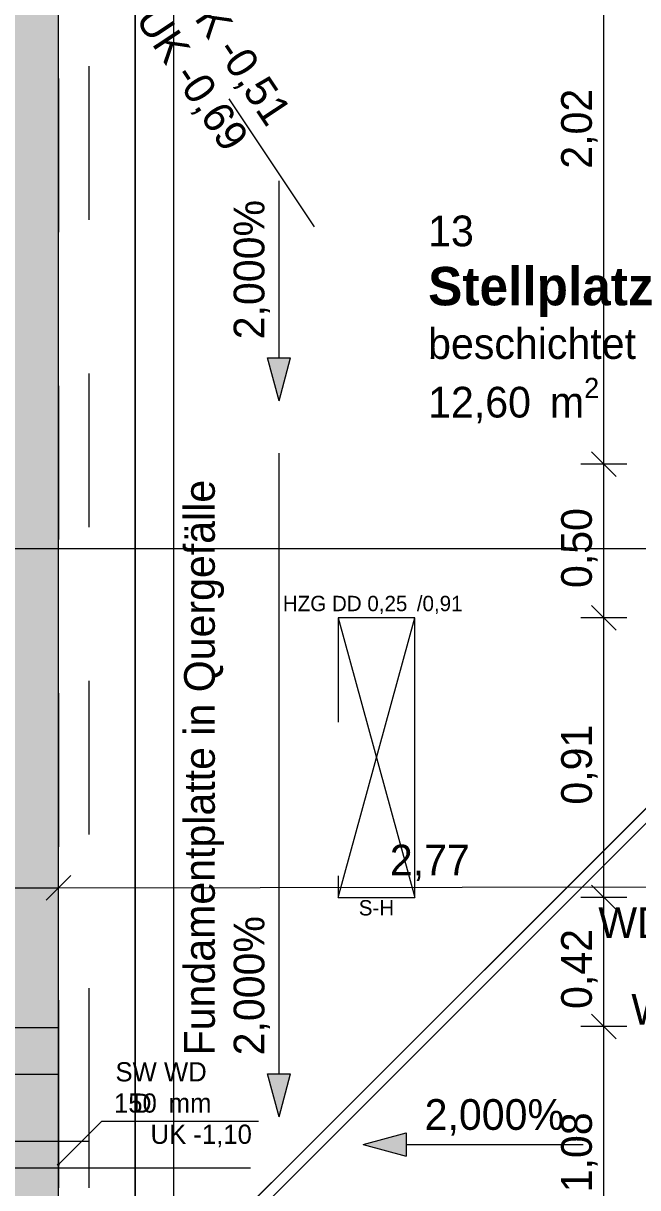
# Model space of a CAD drawing. Header units: metres. Extents: x -14 to 130, y -38 to 4.
# Drawn here: x 5.511 to 7.51, y -8.08 to -4.29 of the extents above; entities that cross this region are included whole.
import ezdxf

# ---------------------------------------------------------------- set-up
doc = ezdxf.new("R2010")
doc.units = ezdxf.units.M
doc.header["$MEASUREMENT"] = 0
for name, pattern in [('Schnittlinie', [0.006, 0.003, -0.0015, 0, -0.0015]), ('Strichlinie eng', [0.002, 0.0015, -0.0005]), ('Untersicht', [0.001, 0.0005, -0.0005])]:
    doc.linetypes.add(name, pattern=pattern)
for name, color, linetype in [('-1._KG PP_3_120 Wand Innen tragend', 7, 'Continuous'), ('-1._KG PP_3_220 Bodenaufbau', 7, 'Continuous'), ('-1._KG PP_3_270 Deckendurchbruchsymbol', 7, 'Continuous'), ('-1._KG PP_3_810 Raum', 7, 'Continuous'), ('-1._KG PP_3_815 Raumbegrenzung', 7, 'Continuous'), ('-1._KG PP_3_851 Marker Schnitt', 7, 'Continuous'), ('-1._KG PP_3_950 Polierplan Bemaßung', 7, 'Continuous'), ('-1._KG PP_3_Bemaßen_Sperrmaß 2D', 7, 'Continuous'), ('-1._KG PP_3_Gelände_Beschriftung Gelände', 7, 'Continuous'), ('-1._KG PP_3_Kataster Grenzpunkte_Grenzpunkt (GP) Hausecke_Kennzeichen', 7, 'Continuous'), ('-1._KG PP_3_Kataster Grundstücke_Grundstück', 7, 'Continuous')]:
    doc.layers.add(name, color=color, linetype=linetype)
doc.styles.add('ERSTELLTER_STIL_5', font='')
doc.styles.add('ERSTELLTER_STIL_9', font='')
doc.styles.get('ERSTELLTER_STIL_5').set_extended_font_data('Eurostile')
doc.styles.get('ERSTELLTER_STIL_9').set_extended_font_data('Eurostile', bold=True)
doc.linetypes.add('GAS', pattern='A,0,[1,415_260415_PP_VA_1_2 -1 KG1.Shx,S=0.186508,R=0,X=0,Y=0],-26.5,0', length=26.5)

msp = doc.modelspace()

# ---------------------------------------------------------------- hatches: boundary and pattern name
at = {"layer": '-1._KG PP_3_120 Wand Innen tragend', "linetype": 'Continuous', "lineweight": 13, "true_color": 0x3f7f02}
for points in [[(5.425, -3.705), (5.425, -7.56), (5.625, -7.56), (5.625, -3.705)], [(5.625, -7.71), (5.425, -7.71), (5.425, -7.93), (5.625, -7.93)]]:
    msp.add_hatch(color=76, dxfattribs=at).paths.add_polyline_path(points)
at = {"layer": '-1._KG PP_3_Gelände_Beschriftung Gelände', "linetype": 'Continuous', "lineweight": 0, "true_color": 0x060c00}
h = msp.add_hatch(color=98, dxfattribs=at)
h.paths.add_polyline_path([(0.6022, -0.6), (0.6319, -8.705), (5.625, -8.705), (5.625, -3.705), (8.725, -3.705), (8.725, -5.925), (8.925, -5.925), (8.925, -5.905), (9.105, -5.905), (9.105, -4.225), (10.725, -4.225), (10.725, -5.905), (10.905, -5.905), (10.905, -6.225), (12.425, -6.225), (12.425, -9.355), (15.32, -9.355), (15.32, -8.955), (18.3552, -8.955), (18.383, -0.6)])
h.paths.add_polyline_path([(1.4029, -0.8), (1.4029, -1.4), (0.8029, -1.4), (0.8029, -0.8)], flags=0)
h.paths.add_polyline_path([(17.5774, -2.893), (17.5774, -2.293), (18.1774, -2.293), (18.1774, -2.893)], flags=0)
at = {"layer": '-1._KG PP_3_Kataster Grenzpunkte_Grenzpunkt (GP) Hausecke_Kennzeichen', "linetype": 'Continuous', "lineweight": 0, "true_color": 0x000000}
for points in [[(6.343, -5.5186), (6.3805, -5.3787), (6.3055, -5.3787)], [(6.343, -7.8493), (6.3805, -7.7093), (6.3055, -7.7093)], [(6.6167, -7.9393), (6.7567, -7.9768), (6.7567, -7.9018)], [(5.6225, -8.005), (5.6227, -8.006), (5.6232, -8.0068), (5.624, -8.0073), (5.625, -8.0075), (5.626, -8.0073), (5.6268, -8.0068), (5.6273, -8.006), (5.6275, -8.005), (5.6273, -8.004), (5.6268, -8.0032), (5.626, -8.0027), (5.625, -8.0025), (5.624, -8.0027), (5.6232, -8.0032), (5.6227, -8.004)]]:
    msp.add_hatch(color=18, dxfattribs=at).paths.add_polyline_path(points)

# ---------------------------------------------------------------- linework, layer by layer
at = {"layer": '-1._KG PP_3_120 Wand Innen tragend', "color": 7, "linetype": 'Continuous', "lineweight": 18, "ltscale": 1000, "flags": 128}
for points in [[(5.625, -7.56), (5.625, -3.705)], [(5.625, -7.56), (5.425, -7.56)], [(5.425, -7.71), (5.625, -7.71)], [(5.625, -7.93), (5.625, -7.71)], [(5.625, -7.93), (5.425, -7.93)]]:
    msp.add_lwpolyline(points, dxfattribs=at)
at = {"layer": '-1._KG PP_3_120 Wand Innen tragend', "color": 16, "linetype": 'Continuous', "lineweight": 13, "ltscale": 1000, "true_color": 0x7e0000, "flags": 128}
for points in [[(5.625, -7.71), (5.625, -7.56)], [(5.625, -8.08), (5.625, -7.93)]]:
    msp.add_lwpolyline(points, dxfattribs=at)
at = {"layer": '-1._KG PP_3_220 Bodenaufbau', "color": 7, "linetype": 'Continuous', "lineweight": 13, "ltscale": 1000, "flags": 128}
for points in [[(5.625, -8.7573), (5.625, -3.705)], [(8.395, -5.9873), (5.625, -8.7573)], [(5.628, -8.7543), (8.395, -5.9873)]]:
    msp.add_lwpolyline(points, dxfattribs=at)
at = {"layer": '-1._KG PP_3_270 Deckendurchbruchsymbol', "color": 7, "linetype": 'Strichlinie eng', "lineweight": 13, "ltscale": 1000}
for p, q in [((6.535, -7.135), (6.785, -6.225)), ((6.535, -6.225), (6.785, -7.135))]:
    msp.add_line(p, q, dxfattribs=at)
at = {"layer": '-1._KG PP_3_270 Deckendurchbruchsymbol', "color": 7, "linetype": 'Strichlinie eng', "lineweight": 13, "ltscale": 1000, "flags": 128}
msp.add_lwpolyline([(6.785, -7.135), (6.785, -6.225), (6.535, -6.225), (6.535, -7.135)], close=True, dxfattribs=at)
at = {"layer": '-1._KG PP_3_810 Raum', "color": 5, "linetype": 'Continuous', "lineweight": 0, "ltscale": 1000, "flags": 128}
msp.add_lwpolyline([(8.395, -8.705), (8.395, -3.705), (5.875, -3.705), (5.875, -8.705)], close=True, dxfattribs=at)
at = {"layer": '-1._KG PP_3_815 Raumbegrenzung', "color": 5, "linetype": 'Continuous', "lineweight": 0, "ltscale": 1000, "flags": 128}
msp.add_lwpolyline([(5.875, -8.705), (5.875, -3.705), (8.395, -3.705), (8.395, -8.705)], close=True, dxfattribs=at)
at = {"layer": '-1._KG PP_3_851 Marker Schnitt', "color": 7, "linetype": 'Schnittlinie', "lineweight": 13, "ltscale": 1000}
msp.add_line((-2.85, -8.015), (14.6743, -8.015), dxfattribs=at)
at = {"layer": '-1._KG PP_3_Bemaßen_Sperrmaß 2D', "color": 5, "linetype": 'GAS', "lineweight": 0, "ltscale": 1000}
for p, q in [((6, 3), (6, -36)), ((-1.5, -6), (21, -6))]:
    msp.add_line(p, q, dxfattribs=at)
at = {"layer": '-1._KG PP_3_Gelände_Beschriftung Gelände', "color": 7, "linetype": 'Continuous', "lineweight": 13, "ltscale": 1000, "true_color": 0xf4f4f4, "flags": 128}
msp.add_lwpolyline([(0.6022, -0.6), (0.6319, -8.705), (5.625, -8.705), (5.625, -3.705), (8.725, -3.705), (8.725, -5.925), (8.925, -5.925), (8.925, -5.905), (9.105, -5.905), (9.105, -4.225), (10.725, -4.225), (10.725, -5.905), (10.905, -5.905), (10.905, -6.225), (12.425, -6.225), (12.425, -9.355), (15.32, -9.355), (15.32, -8.955), (18.3552, -8.955), (18.383, -0.6)], close=True, dxfattribs=at)
at = {"layer": '-1._KG PP_3_Gelände_Beschriftung Gelände', "color": 7, "linetype": 'Continuous', "lineweight": 18, "ltscale": 1000, "flags": 128}
for points in [[(5.225, -9.205), (8.725, -5.705)], [(8.725, -5.705), (5.225, -9.205)]]:
    msp.add_lwpolyline(points, dxfattribs=at)
at = {"layer": '-1._KG PP_3_Kataster Grenzpunkte_Grenzpunkt (GP) Hausecke_Kennzeichen', "color": 30, "linetype": 'Untersicht', "lineweight": 13, "ltscale": 1000, "true_color": 0xff6400}
msp.add_line((5.625, -3.704), (6.7062, -5.3263), dxfattribs=at)
at = {"layer": '-1._KG PP_3_Kataster Grenzpunkte_Grenzpunkt (GP) Hausecke_Kennzeichen', "color": 6, "linetype": 'Continuous', "lineweight": 13, "ltscale": 1000, "true_color": 0xfb02fe}
for p, q in [((7.3995, -5.725), (7.3995, -3.705)), ((7.3595, -5.685), (7.4395, -5.765)), ((7.4745, -5.725), (7.3245, -5.725)), ((7.3995, -6.225), (7.3995, -5.725)), ((7.3595, -6.185), (7.4395, -6.265)), ((7.4745, -6.225), (7.3245, -6.225)), ((7.3995, -7.135), (7.3995, -6.225)), ((5.6252, -7.1785), (5.625, -7.0285)), ((5.665, -7.0635), (5.5851, -7.1436)), ((5.4251, -7.1038), (5.6251, -7.1035)), ((5.6251, -7.1035), (8.395, -7.1001)), ((7.3595, -7.095), (7.4395, -7.175)), ((7.4745, -7.135), (7.3245, -7.135)), ((7.3995, -7.555), (7.3995, -7.135)), ((7.3595, -7.515), (7.4395, -7.595)), ((7.4745, -7.555), (7.3245, -7.555)), ((7.3995, -8.635), (7.3995, -7.555))]:
    msp.add_line(p, q, dxfattribs=at)
at = {"layer": '-1._KG PP_3_Kataster Grenzpunkte_Grenzpunkt (GP) Hausecke_Kennzeichen', "color": 7, "linetype": 'Continuous', "lineweight": 13, "ltscale": 1000}
for p, q in [((6.343, -5.3186), (6.343, -4.8024)), ((6.343, -5.3787), (6.343, -5.3186)), ((6.3055, -5.3787), (6.3805, -5.3787)), ((6.343, -5.5186), (6.3055, -5.3787)), ((6.343, -5.5186), (6.3805, -5.3787)), ((6.343, -7.6493), (6.343, -5.6887)), ((6.343, -7.7093), (6.343, -7.6493)), ((6.3055, -7.7093), (6.3805, -7.7093)), ((6.343, -7.8493), (6.3055, -7.7093)), ((6.343, -7.8493), (6.3805, -7.7093)), ((5.6268, -8.0032), (5.7664, -7.8636)), ((5.7664, -7.8636), (5.8664, -7.8636)), ((5.8664, -7.8636), (6.2764, -7.8636)), ((6.6167, -7.9393), (6.7567, -7.9018)), ((6.7567, -7.9018), (6.7567, -7.9768)), ((6.6167, -7.9393), (6.7567, -7.9768)), ((6.7567, -7.9393), (6.8167, -7.9393)), ((6.8167, -7.9393), (7.333, -7.9393))]:
    msp.add_line(p, q, dxfattribs=at)
msp.add_circle((5.625, -8.005), 0.0025, dxfattribs=at)
at = {"layer": '-1._KG PP_3_Kataster Grundstücke_Grundstück', "color": 30, "linetype": 'Untersicht', "lineweight": 13, "ltscale": 1000, "true_color": 0xff6400, "flags": 128}
for points in [[(6.86, -3.705), (5.625, -3.705), (5.625, -7.93)], [(6.86, -3.705), (5.625, -3.705), (5.625, -7.93)], [(6.86, -3.705), (5.625, -3.705), (5.625, -7.93)], [(5.725, -7.93), (5.725, -3.805)], [(5.625, -7.93), (5.625, -8.08)], [(5.725, -8.08), (5.725, -7.93)]]:
    msp.add_lwpolyline(points, dxfattribs=at)
at = {"layer": '-1._KG PP_3_Kataster Grundstücke_Grundstück', "color": 16, "linetype": 'Untersicht', "lineweight": 13, "ltscale": 1000, "true_color": 0x7e0000, "flags": 128}
msp.add_lwpolyline([(5.725, -7.93), (5.625, -7.93)], dxfattribs=at)

# ---------------------------------------------------------------- texts
at = {"layer": '-1._KG PP_3_270 Deckendurchbruchsymbol', "color": 1, "linetype": 'Continuous', "lineweight": 0, "char_height": 0.05, "style": 'ERSTELLTER_STIL_5'}
for s, insert, attachment_point in [('\\A1;{\\pqc;\\pt0;\\fEurostile|b0|i0|c0|p0;\\W1.000000;HZG DD 0,25\\fEurostile|b0|i0|c0|p0;\\W1.000000;\\A1{\\H.66x;\\S^  ;}\\fEurostile|b0|i0|c0|p0;\\W1.000000; /0,91\\fEurostile|b0|i0|c0|p0;\\W1.000000;\\A1{\\H.66x;\\S^  ;}\\fEurostile|b0|i0|c0|p0;\\W1.000000;\\fEurostile|b0|i0|c0|p0;\\W1.000000;\\A1{\\H.66x;\\S^  ;}}', (6.66, -6.2181), 8), ('\\A1;{\\pqc;\\pt0;\\fEurostile|b0|i0|c0|p0;\\W1.000000;S-H}', (6.66, -7.1439), 2)]:
    msp.add_mtext(s, dxfattribs=dict(at, insert=insert, attachment_point=attachment_point))
at = {"layer": '-1._KG PP_3_810 Raum', "color": 7, "linetype": 'Continuous', "lineweight": 13, "attachment_point": 1}
for s, insert, char_height, style in [('\\A1;{\\pql;\\pt0;\\fEurostile|b0|i0|c0|p0;\\W1.000000;13}', (6.828, -4.9158), 0.1, 'ERSTELLTER_STIL_5'), ('\\A1;{\\pql;\\pt0;\\fEurostile|b1|i0|c0|p0;\\W1.000000;Stellplatz}', (6.828, -5.083), 0.125, 'ERSTELLTER_STIL_9'), ('\\A1;{\\pql;\\pt0;\\fEurostile|b0|i0|c0|p0;\\W1.000000;beschichtet}', (6.828, -5.2825), 0.1, 'ERSTELLTER_STIL_5'), ('\\A1;{\\pql;\\pt0,0.05;\\fEurostile|b0|i0|c0|p0;\\W1.000000;12,60\\fEurostile|b0|i0|c0|p0;\\W1.000000;\\A1{\\H.66x;\\S^  ;}\\fEurostile|b0|i0|c0|p0;\\W1.000000; m\\fEurostile|b0|i0|c0|p0;\\W1.000000;\\A1{\\H.66x;\\S2^  ;}}', (6.828, -5.444), 0.1, 'ERSTELLTER_STIL_5')]:
    msp.add_mtext(s, dxfattribs=dict(at, insert=insert, char_height=char_height, style=style))
at = {"layer": '-1._KG PP_3_950 Polierplan Bemaßung', "color": 6, "linetype": 'Continuous', "lineweight": 13, "true_color": 0xfb02fe, "char_height": 0.1, "width": 0.306373, "attachment_point": 7, "style": 'ERSTELLTER_STIL_5'}
for s, insert, rotation in [('\\A1;{\\pql;\\fEurostile|b0|i0|c0|p0;\\W1.000000;2,02}', (7.3795, -4.7634), 90), ('\\A1;{\\pql;\\fEurostile|b0|i0|c0|p0;\\W1.000000;0,50}', (7.3795, -6.1282), 90), ('\\A1;{\\pql;\\fEurostile|b0|i0|c0|p0;\\W1.000000;0,91}', (7.3795, -6.8332), 90), ('\\A1;{\\pql;\\fEurostile|b0|i0|c0|p0;\\W1.000000;2,77}', (6.7036, -7.0822), 0.0714), ('\\A1;{\\pql;\\fEurostile|b0|i0|c0|p0;\\W1.000000;0,42}', (7.3795, -7.4982), 90), ('\\A1;{\\pql;\\fEurostile|b0|i0|c0|p0;\\W1.000000;1,08}', (7.3795, -8.095), 90)]:
    msp.add_mtext(s, dxfattribs=dict(at, insert=insert, rotation=rotation))
at = {"layer": '-1._KG PP_3_950 Polierplan Bemaßung', "color": 76, "linetype": 'Continuous', "lineweight": 13, "true_color": 0x3f7f02, "insert": (7.4891, -7.5676), "char_height": 0.1, "width": 0.975586, "attachment_point": 7, "style": 'ERSTELLTER_STIL_5'}
msp.add_mtext('\\A1;{\\pql;\\fEurostile|b0|i0|c0|p0;\\W1.000000;Wand OK -0,65}', dxfattribs=at)
at = {"layer": '-1._KG PP_3_Kataster Grenzpunkte_Grenzpunkt (GP) Hausecke_Kennzeichen', "color": 30, "linetype": 'Continuous', "lineweight": 13, "true_color": 0xff6400, "insert": (5.9702, -4.2118), "char_height": 0.1, "attachment_point": 4, "rotation": 303.6815, "line_spacing_factor": 0.968161, "style": 'ERSTELLTER_STIL_5'}
msp.add_mtext('\\A1;{\\pql;\\fEurostile|b0|i0|c0|p0;\\W1.000000;OK \\fEurostile|b0|i0|c0|p0;\\W1.000000;\\fEurostile|b0|i0|c0|p0;\\W1.000000;-0,51\\fEurostile|b0|i0|c0|p0;\\W1.000000;\\A1{\\H.66x;\\S^  ;}\\fEurostile|b0|i0|c0|p0;\\W1.000000;\\fEurostile|b0|i0|c0|p0;\\W1.000000;\\P\\pql;\\fEurostile|b0|i0|c0|p0;\\W1.000000;UK \\fEurostile|b0|i0|c0|p0;\\W1.000000;\\fEurostile|b0|i0|c0|p0;\\W1.000000;-0,69\\fEurostile|b0|i0|c0|p0;\\W1.000000;\\A1{\\H.66x;\\S^  ;}\\fEurostile|b0|i0|c0|p0;\\W1.000000;\\fEurostile|b0|i0|c0|p0;\\W1.000000;}', dxfattribs=at)
at = {"layer": '-1._KG PP_3_Kataster Grenzpunkte_Grenzpunkt (GP) Hausecke_Kennzeichen', "color": 7, "linetype": 'Continuous', "lineweight": 13, "insert": (6.314, -5.3186), "char_height": 0.1, "attachment_point": 7, "rotation": 90, "style": 'ERSTELLTER_STIL_5'}
msp.add_mtext('\\A1;{\\pql;\\fEurostile|b0|i0|c0|p0;\\W1.000000;2,000\\fEurostile|b0|i0|c0|p0;\\W1.000000;%}', dxfattribs=at)
at = {"layer": '-1._KG PP_3_Kataster Grenzpunkte_Grenzpunkt (GP) Hausecke_Kennzeichen', "color": 7, "linetype": 'Continuous', "lineweight": 13, "insert": (6.314, -7.6493), "char_height": 0.1, "attachment_point": 7, "rotation": 90, "line_spacing_factor": 0.968161, "style": 'ERSTELLTER_STIL_5'}
msp.add_mtext('\\A1;{\\pql;\\fEurostile|b0|i0|c0|p0;\\W1.000000;Fundamentplatte in Quergefälle\\P\\pql;\\fEurostile|b0|i0|c0|p0;\\W1.000000;2,000\\fEurostile|b0|i0|c0|p0;\\W1.000000;%}', dxfattribs=at)
at = {"layer": '-1._KG PP_3_Kataster Grenzpunkte_Grenzpunkt (GP) Hausecke_Kennzeichen', "color": 30, "linetype": 'Continuous', "lineweight": 13, "true_color": 0xff6400, "insert": (7.3819, -7.286), "char_height": 0.1, "attachment_point": 7, "style": 'ERSTELLTER_STIL_5'}
msp.add_mtext('\\A1;{\\pql;\\fEurostile|b0|i0|c0|p0;\\W1.000000;WD\\fEurostile|b0|i0|c0|p0;\\W1.000000;UK \\fEurostile|b0|i0|c0|p0;\\W1.000000;-1,11}', dxfattribs=at)
at = {"layer": '-1._KG PP_3_Kataster Grenzpunkte_Grenzpunkt (GP) Hausecke_Kennzeichen', "color": 7, "linetype": 'Continuous', "lineweight": 13, "style": 'ERSTELLTER_STIL_5'}
for s, insert, char_height, attachment_point in [('\\A1;{\\pqr;\\pt0,1;\\fEurostile|b0|i0|c0|p0;\\W1.000000;SW WD\\fEurostile|b0|i0|c0|p0;\\W1.000000;\\A1{\\H.66x;\\S^  ;}\\fEurostile|b0|i0|c0|p0;\\W1.000000;\\fEurostile|b0|i0|c0|p0;\\W1.000000;\\A1{\\H.66x;\\S^  ;}\\fEurostile|b0|i0|c0|p0;\\W1.000000;\\fEurostile|b0|i0|c0|p0;\\W1.000000;\\fEurostile|b0|i0|c0|p0;\\W1.000000;\\fEurostile|b0|i0|c0|p0;\\W1.000000;\\fEurostile|b0|i0|c0|p0;\\W1.000000;\\fEurostile|b0|i0|c0|p0;\\W1.000000;\\fEurostile|b0|i0|c0|p0;\\W1.000000;\\A1{\\H.66x;\\S^  ;}\\fEurostile|b0|i0|c0|p0;\\W1.000000;\\fEurostile|b0|i0|c0|p0;\\W1.000000;\\A1{\\H.66x;\\S^  ;}\\fEurostile|b0|i0|c0|p0;\\W1.000000;\\fEurostile|b0|i0|c0|p0;\\W1.000000;\\fEurostile|b0|i0|c0|p0;\\W1.000000;\\fEurostile|b0|i0|c0|p0;\\W1.000000;\\fEurostile|b0|i0|c0|p0;\\W1.000000;\\fEurostile|b0|i0|c0|p0;\\W1.000000;\\fEurostile|b0|i0|c0|p0;\\W1.000000;\\A1{\\H.66x;\\S^  ;}\\fEurostile|b0|i0|c0|p0;\\W1.000000;\\fEurostile|b0|i0|c0|p0;\\W1.000000;\\A1{\\H.66x;\\S^  ;}\\fEurostile|b0|i0|c0|p0;\\W1.000000;\\fEurostile|b0|i0|c0|p0;\\W1.000000;\\fEurostile|b0|i0|c0|p0;\\W1.000000;\\fEurostile|b0|i0|c0|p0;\\W1.000000;\\fEurostile|b0|i0|c0|p0;\\W1.000000;\\fEurostile|b0|i0|c0|p0;\\W1.000000;\\fEurostile|b0|i0|c0|p0;\\W1.000000;\\A1{\\H.66x;\\S^  ;}\\fEurostile|b0|i0|c0|p0;\\W1.000000;\\fEurostile|b0|i0|c0|p0;\\W1.000000;\\A1{\\H.66x;\\S^  ;}\\fEurostile|b0|i0|c0|p0;\\W1.000000;\\fEurostile|b0|i0|c0|p0;\\W1.000000;\\fEurostile|b0|i0|c0|p0;\\W1.000000;\\fEurostile|b0|i0|c0|p0;\\W1.000000;\\fEurostile|b0|i0|c0|p0;\\W1.000000;\\fEurostile|b0|i0|c0|p0;\\W1.000000;\\fEurostile|b0|i0|c0|p0;\\W1.000000;\\A1{\\H.66x;\\S^  ;}\\fEurostile|b0|i0|c0|p0;\\W1.000000;\\fEurostile|b0|i0|c0|p0;\\W1.000000;\\A1{\\H.66x;\\S^  ;}\\fEurostile|b0|i0|c0|p0;\\W1.000000;\\fEurostile|b0|i0|c0|p0;\\W1.000000;\\fEurostile|b0|i0|c0|p0;\\W1.000000;\\fEurostile|b0|i0|c0|p0;\\W1.000000;\\fEurostile|b0|i0|c0|p0;\\W1.000000;\\fEurostile|b0|i0|c0|p0;\\W1.000000;\\fEurostile|b0|i0|c0|p0;\\W1.000000;\\A1{\\H.66x;\\S^  ;}\\fEurostile|b0|i0|c0|p0;\\W1.000000;}', (6.2764, -7.6715), 0.0625, 3), ('\\A1;{\\pqr;\\pt0,1;\\fEurostile|b0|i0|c0|p0;\\W1.000000;}', (5.9282, -7.6604), 0.0625, 3), ('\\A1;{\\pqr;\\pt0,1;\\fEurostile|b0|i0|c0|p0;\\W1.000000;150\\fEurostile|b0|i0|c0|p0;\\W1.000000;\\A1{\\H.66x;\\S^  ;}\\fEurostile|b0|i0|c0|p0;\\W1.000000; mm\\fEurostile|b0|i0|c0|p0;\\W1.000000;\\A1{\\H.66x;\\S^  ;}\\fEurostile|b0|i0|c0|p0;\\W1.000000;\\fEurostile|b0|i0|c0|p0;\\W1.000000;\\fEurostile|b0|i0|c0|p0;\\W1.000000;\\fEurostile|b0|i0|c0|p0;\\W1.000000;\\fEurostile|b0|i0|c0|p0;\\W1.000000;\\fEurostile|b0|i0|c0|p0;\\W1.000000;\\fEurostile|b0|i0|c0|p0;\\W1.000000;\\A1{\\H.66x;\\S^  ;}\\fEurostile|b0|i0|c0|p0;\\W1.000000;\\fEurostile|b0|i0|c0|p0;\\W1.000000;\\A1{\\H.66x;\\S^  ;}\\fEurostile|b0|i0|c0|p0;\\W1.000000;\\fEurostile|b0|i0|c0|p0;\\W1.000000;\\fEurostile|b0|i0|c0|p0;\\W1.000000;\\fEurostile|b0|i0|c0|p0;\\W1.000000;\\fEurostile|b0|i0|c0|p0;\\W1.000000;\\fEurostile|b0|i0|c0|p0;\\W1.000000;\\fEurostile|b0|i0|c0|p0;\\W1.000000;\\A1{\\H.66x;\\S^  ;}\\fEurostile|b0|i0|c0|p0;\\W1.000000;\\fEurostile|b0|i0|c0|p0;\\W1.000000;\\A1{\\H.66x;\\S^  ;}\\fEurostile|b0|i0|c0|p0;\\W1.000000;\\fEurostile|b0|i0|c0|p0;\\W1.000000;\\fEurostile|b0|i0|c0|p0;\\W1.000000;\\fEurostile|b0|i0|c0|p0;\\W1.000000;\\fEurostile|b0|i0|c0|p0;\\W1.000000;\\fEurostile|b0|i0|c0|p0;\\W1.000000;\\fEurostile|b0|i0|c0|p0;\\W1.000000;\\A1{\\H.66x;\\S^  ;}\\fEurostile|b0|i0|c0|p0;\\W1.000000;\\fEurostile|b0|i0|c0|p0;\\W1.000000;\\A1{\\H.66x;\\S^  ;}\\fEurostile|b0|i0|c0|p0;\\W1.000000;\\fEurostile|b0|i0|c0|p0;\\W1.000000;\\fEurostile|b0|i0|c0|p0;\\W1.000000;\\fEurostile|b0|i0|c0|p0;\\W1.000000;\\fEurostile|b0|i0|c0|p0;\\W1.000000;\\fEurostile|b0|i0|c0|p0;\\W1.000000;\\fEurostile|b0|i0|c0|p0;\\W1.000000;\\A1{\\H.66x;\\S^  ;}\\fEurostile|b0|i0|c0|p0;\\W1.000000;\\fEurostile|b0|i0|c0|p0;\\W1.000000;\\A1{\\H.66x;\\S^  ;}\\fEurostile|b0|i0|c0|p0;\\W1.000000;\\fEurostile|b0|i0|c0|p0;\\W1.000000;\\fEurostile|b0|i0|c0|p0;\\W1.000000;\\fEurostile|b0|i0|c0|p0;\\W1.000000;\\fEurostile|b0|i0|c0|p0;\\W1.000000;\\fEurostile|b0|i0|c0|p0;\\W1.000000;\\fEurostile|b0|i0|c0|p0;\\W1.000000;\\A1{\\H.66x;\\S^  ;}\\fEurostile|b0|i0|c0|p0;\\W1.000000;}', (6.2764, -7.7731), 0.0625, 3), ('\\A1;{\\pqr;\\pt0,1;\\fEurostile|b0|i0|c0|p0;\\W1.000000;D}', (5.9282, -7.7737), 0.0625, 3), ('\\A1;{\\pql;\\fEurostile|b0|i0|c0|p0;\\W1.000000;2,000\\fEurostile|b0|i0|c0|p0;\\W1.000000;%}', (6.8167, -7.9103), 0.1, 7), ('\\A1;{\\pql;\\fEurostile|b0|i0|c0|p0;\\W1.000000;UK \\fEurostile|b0|i0|c0|p0;\\W1.000000;-1,10}', (5.9248, -7.8747), 0.0625, 1)]:
    msp.add_mtext(s, dxfattribs=dict(at, insert=insert, char_height=char_height, attachment_point=attachment_point))

doc.saveas('drawing.dxf')
